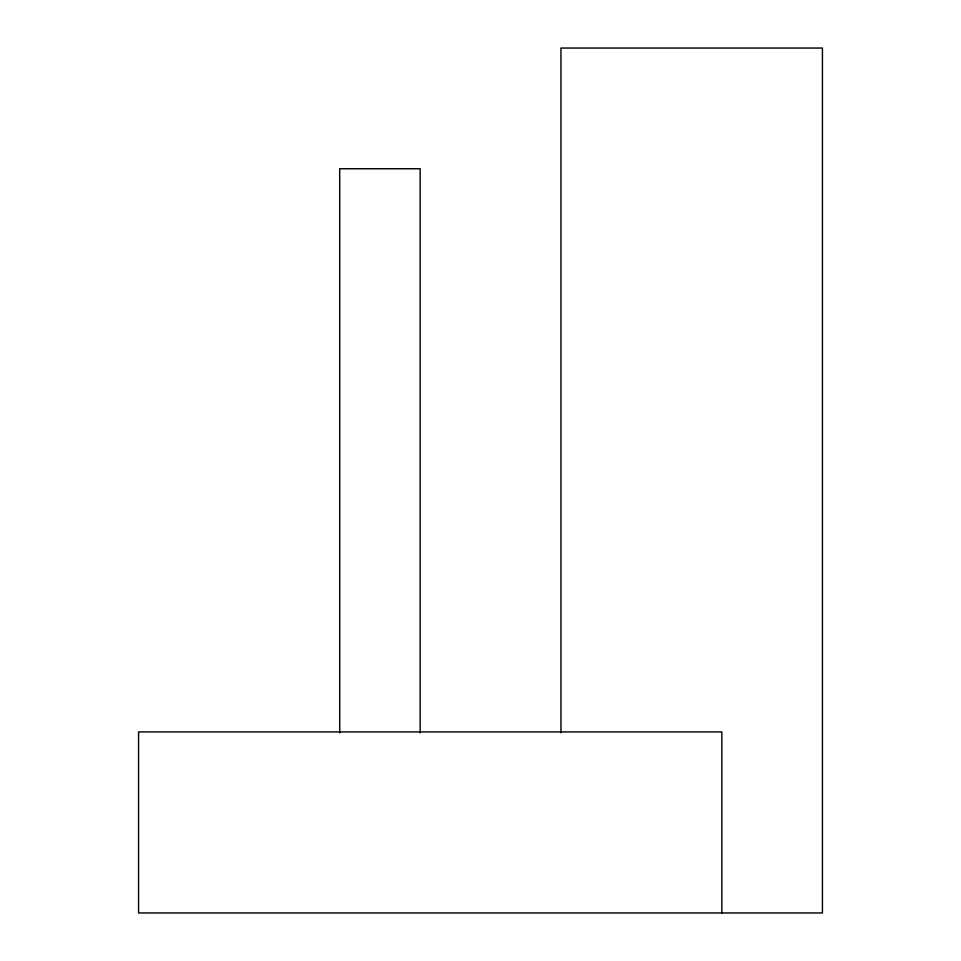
<?xml version="1.0" encoding="UTF-8"?>
<svg xmlns="http://www.w3.org/2000/svg" width="961" height="961" viewBox="0 0 961 961"><rect width="100%" height="100%" fill="white"/><g stroke="black" fill="none" stroke-linecap="round" stroke-linejoin="round"><path stroke-width="1.44" d="M721.867 912.95L721.867 731.922L138.564 731.922L138.564 912.95L822.436 912.95L822.436 48.05L560.96 48.05L560.96 732.762M420.161 732.895L420.161 168.74L339.701 168.74L339.701 732.895"/></g></svg>
